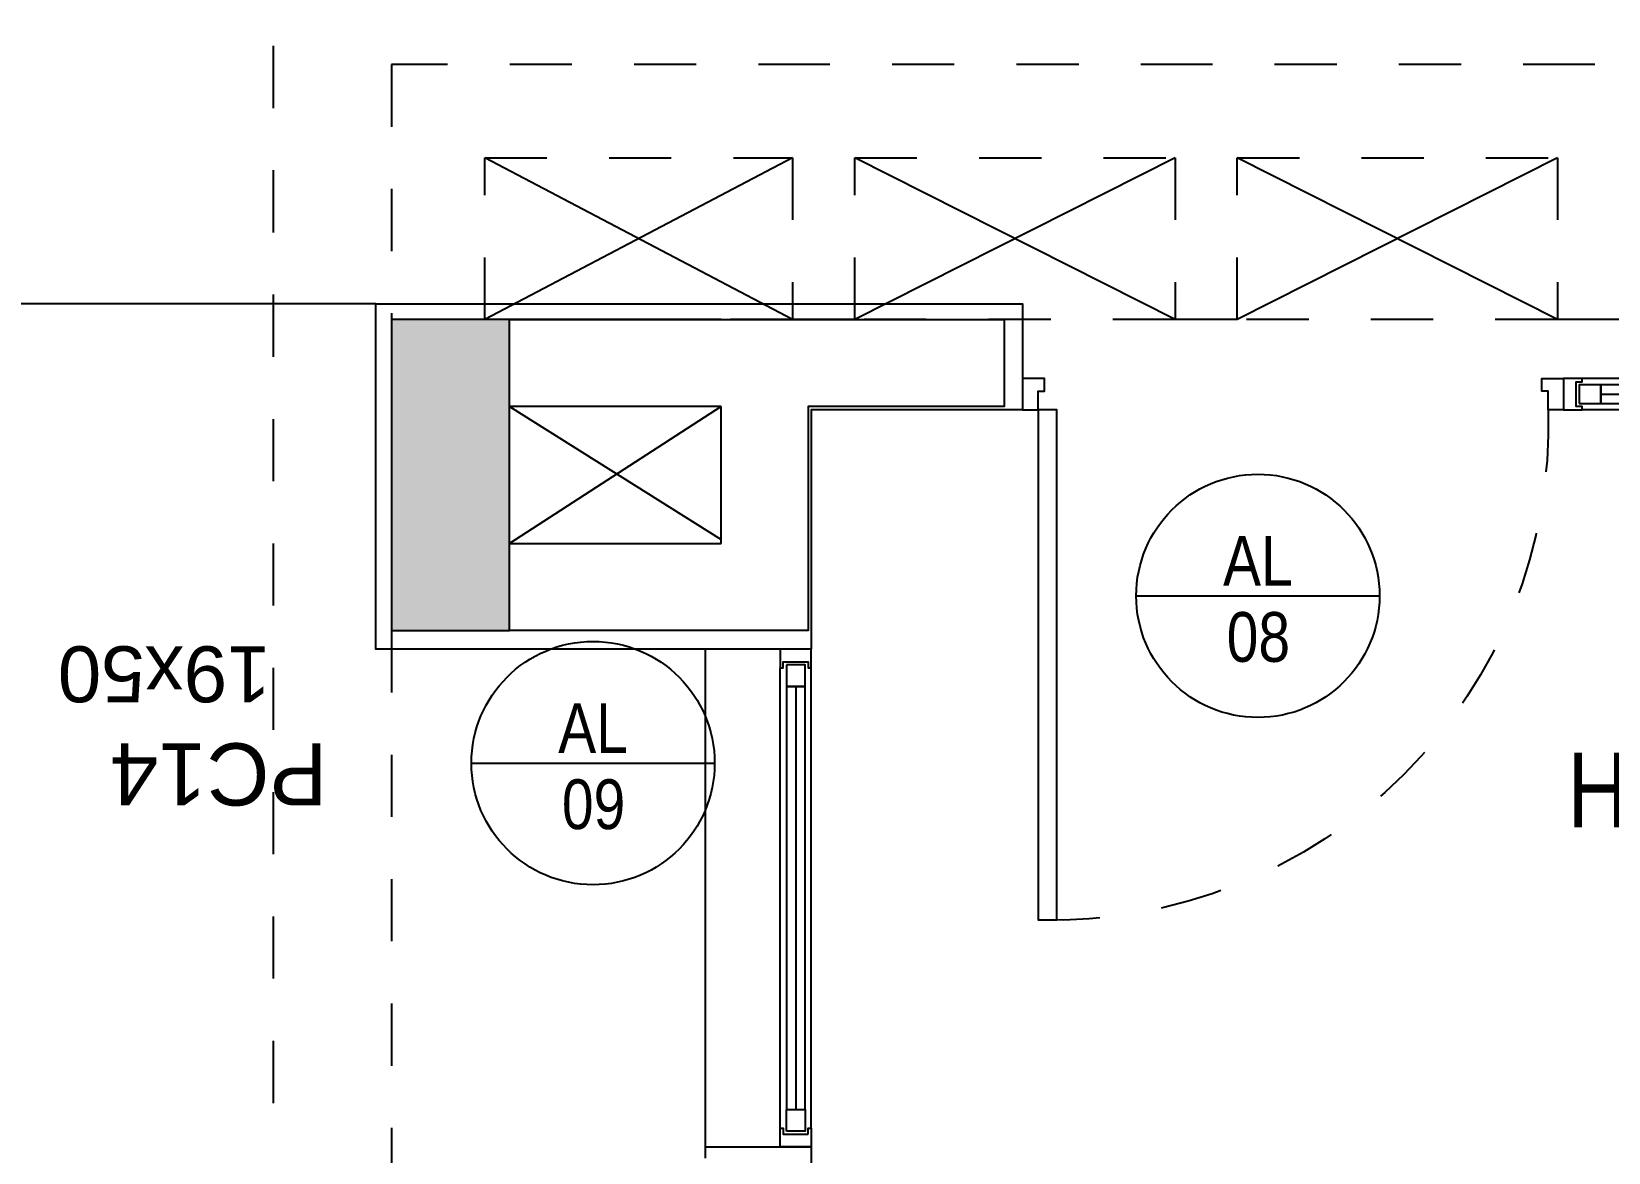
# Model space of a CAD drawing. Header units: metres. Extents: x -23 to 570, y -25 to 184.
# Drawn here: x 107.281 to 109.817, y 5.43 to 7.233 of the extents above; entities that cross this region are included whole.
import ezdxf
from ezdxf.enums import TextEntityAlignment as Align

# ---------------------------------------------------------------- set-up
doc = ezdxf.new("R2010")
doc.units = ezdxf.units.M
doc.header["$LTSCALE"] = 0.1
for name, pattern in [('DUPLEX SUPERIOR$0$DASHEDX2', [1.5, 1, -0.5]), ('DUPLEX SUPERIOR$0$ESTILO_TQS_0001', [1, 0.7, -0.3]), ('DUPLEX SUPERIOR$0$ESTILO_TQS_0004', [1.12, 0.5, -0.2, 0.01, -0.2, 0.01, -0.2])]:
    doc.linetypes.add(name, pattern=pattern)
for name, color, linetype in [('ARQ-SIM', 1, 'Continuous'), ('ARQ-TXT', 2, 'Continuous'), ('DUPLEX SUPERIOR$0$1', 232, 'DUPLEX SUPERIOR$0$DASHEDX2'), ('DUPLEX SUPERIOR$0$12', 232, 'Continuous'), ('DUPLEX SUPERIOR$0$205', 7, 'DUPLEX SUPERIOR$0$ESTILO_TQS_0004'), ('DUPLEX SUPERIOR$0$21', 232, 'Continuous'), ('DUPLEX SUPERIOR$0$210', 15, 'DUPLEX SUPERIOR$0$ESTILO_TQS_0001'), ('DUPLEX SUPERIOR$0$3', 2, 'Continuous'), ('DUPLEX SUPERIOR$0$4', 2, 'Continuous'), ('DUPLEX SUPERIOR$0$9', 232, 'Continuous'), ('DUPLEX SUPERIOR$0$ARQ-ALV ACAB', 4, 'Continuous'), ('DUPLEX SUPERIOR$0$ARQ-ALV OSSO', 5, 'Continuous'), ('DUPLEX SUPERIOR$0$ARQ-AUX', 7, 'Continuous'), ('DUPLEX SUPERIOR$0$ARQ-AUX1', 1, 'Continuous'), ('DUPLEX SUPERIOR$0$ARQ-CAX @ 1', 1, 'Continuous'), ('DUPLEX SUPERIOR$0$ARQ-MOB', 7, 'Continuous'), ('DUPLEX SUPERIOR$0$ARQ-PRJ', 7, 'DUPLEX SUPERIOR$0$DASHEDX2')]:
    doc.layers.add(name, color=color, linetype=linetype)
doc.styles.add('Adesa', font='ARIALN.TTF')
doc.styles.add('DUPLEX SUPERIOR$0$Standard', font='arial.ttf')
doc.styles.add('M50', font='ARIALN.TTF', dxfattribs={"height": 0.15})

# ---------------------------------------------------------------- blocks, each defined once
blk = doc.blocks.new('DUPLEX SUPERIOR$0$MOB_Jacuzzi-SPA J180 Quality')
h = blk.add_hatch()
h.set_pattern_fill('DOTS', color=251, scale=30, style=0)
h.set_pattern_definition([(4e-14, (-2e-12, 0), (0.9375, 1.875), [0, -1.875])])
h.paths.add_polyline_path([(333.01, -53.49), (278.51, -53.49), (278.51, -107.99, 0.414214)])
h.paths.add_polyline_path([(278.51, -53.49), (242.69, -53.49, -0.018763), (241.84, -80.26, 0.306451), (254.78, -102.55, 0.113107), (278.51, -107.99)])
h.paths.add_polyline_path([(333.01, -53.49, 0.414214), (278.51, 1.01), (278.51, -53.49)])
h.paths.add_polyline_path([(278.51, 1.01, 0.153802), (247.27, -8.83, 0.542604), (247.49, -15.54, -0.759815), (244.51, -26.28), (244.19, -26.28, 0.435355), (241.7, -28.96, -0.017198), (242.69, -53.49), (278.51, -53.49)])
h.paths.add_polyline_path([(766.01, -48.3), (1414.82, -48.3), (1414.82, 326.7), (766.01, 326.7)], flags=9)
blk = doc.blocks.new('DUPLEX SUPERIOR$0$layout dup sup tipo 2')
at = {"layer": 'DUPLEX SUPERIOR$0$ARQ-MOB'}
blk.add_lwpolyline([(-18.0014, -6.7949), (-15.3614, -6.7949)], dxfattribs=at)
at = {"layer": 'DUPLEX SUPERIOR$0$ARQ-MOB', "color": 251, "xscale": -0.01, "yscale": 0.01, "zscale": 0.01}
blk.add_blockref('DUPLEX SUPERIOR$0$MOB_Jacuzzi-SPA J180 Quality', (-13.6624, -4.7265), dxfattribs=at)
blk = doc.blocks.new('*U1066')
for points in [[(0, 0), (0, 0.8204), (0.03, 0.8204), (0.03, 0)], [(-0.025, 0), (0, 0), (0, -0.03), (0.01, -0.03), (0.01, -0.05), (-0.025, -0.05), (-0.025, 0)], [(0.845, 0), (0.82, 0), (0.82, -0.03), (0.81, -0.03), (0.81, -0.05), (0.845, -0.05), (0.845, 0)]]:
    blk.add_lwpolyline(points, close=True)
at = {"layer": 'DUPLEX SUPERIOR$0$ARQ-PRJ'}
blk.add_arc((0.0237, 0.0242), 0.7967, 358.2599, 91.7013, dxfattribs=at)
blk = doc.blocks.new('*U1090')
at = {"color": 0, "linetype": 'ByBlock', "ltscale": 0.5}
for points in [[(0.02, -0.045), (0.02, -0.045), (0.02, -0.045), (0.02, -0.045), (0.02, -0.045), (0.02, -0.045), (0.02, -0.045), (0.02, -0.045), (0.02, -0.045), (0.03, -0.045), (0.03, -0.05), (0, -0.05), (0, 0), (0.03, 0), (0.03, -0.005), (0.02, -0.005), (0.02, -0.045)], [(0.71, -0.045), (0.71, -0.045), (0.71, -0.045), (0.71, -0.045), (0.71, -0.045), (0.71, -0.045), (0.71, -0.045), (0.71, -0.045), (0.71, -0.045), (0.7, -0.045), (0.7, -0.05), (0.73, -0.05), (0.73, 0), (0.7, 0), (0.7, -0.005), (0.71, -0.005), (0.71, -0.045)], [(0.025, -0.01), (0.06, -0.01), (0.06, -0.04), (0.025, -0.04)], [(0.705, -0.01), (0.67, -0.01), (0.67, -0.04), (0.705, -0.04)]]:
    blk.add_lwpolyline(points, close=True, dxfattribs=at)
at = {"color": 8, "linetype": 'ByBlock', "ltscale": 0.5}
for points in [[(0.7, 0), (0.03, 0)], [(0.7, -0.05), (0.03, -0.05)]]:
    blk.add_lwpolyline(points, dxfattribs=at)
at = {"color": 7, "linetype": 'ByBlock', "ltscale": 0.5}
blk.add_lwpolyline([(0.67, -0.01), (0.67, -0.04), (0.06, -0.04), (0.06, -0.01)], close=True, dxfattribs=at)
blk.add_lwpolyline([(0.06, -0.025), (0.67, -0.025)], dxfattribs=at)
blk = doc.blocks.new('*U1067')
at = {"color": 0, "linetype": 'ByBlock', "ltscale": 0.5}
for points in [[(0.02, -0.045), (0.02, -0.045), (0.02, -0.045), (0.02, -0.045), (0.02, -0.045), (0.02, -0.045), (0.02, -0.045), (0.02, -0.045), (0.02, -0.045), (0.03, -0.045), (0.03, -0.05), (0, -0.05), (0, 0), (0.03, 0), (0.03, -0.005), (0.02, -0.005), (0.02, -0.045)], [(0.7799, -0.045), (0.7799, -0.045), (0.7799, -0.045), (0.7799, -0.045), (0.7799, -0.045), (0.7799, -0.045), (0.7799, -0.045), (0.7799, -0.045), (0.7799, -0.045), (0.7699, -0.045), (0.7699, -0.05), (0.7999, -0.05), (0.7999, 0), (0.7699, 0), (0.7699, -0.005), (0.7799, -0.005), (0.7799, -0.045)], [(0.025, -0.01), (0.06, -0.01), (0.06, -0.04), (0.025, -0.04)], [(0.7749, -0.01), (0.7399, -0.01), (0.7399, -0.04), (0.7749, -0.04)]]:
    blk.add_lwpolyline(points, close=True, dxfattribs=at)
at = {"color": 8, "linetype": 'ByBlock', "ltscale": 0.5}
for points in [[(0.7699, 0), (0.03, 0)], [(0.7699, -0.05), (0.03, -0.05)]]:
    blk.add_lwpolyline(points, dxfattribs=at)
at = {"color": 7, "linetype": 'ByBlock', "ltscale": 0.5}
blk.add_lwpolyline([(0.7399, -0.01), (0.7399, -0.04), (0.06, -0.04), (0.06, -0.01)], close=True, dxfattribs=at)
blk.add_lwpolyline([(0.06, -0.025), (0.7399, -0.025)], dxfattribs=at)
blk = doc.blocks.new('DUPLEX SUPERIOR$0$planta duplex superior tipo 3')
at = {"layer": 'DUPLEX SUPERIOR$0$ARQ-ALV ACAB'}
for points in [[(-2.56, -2.5764), (-3.6, -2.5764), (-3.6, -2.7464), (-3.26, -2.7464), (-3.26, -3.1318), (-2.56, -3.1318), (-2.56, -2.5764)], [(-3.09, -3.95), (-3.09, -3.9318), (-3.26, -3.9318), (-3.26, -3.9616), (-3.8, -3.9614), (-3.8, -4.0614), (-3.26, -4.0616), (-3.26, -5.2764), (-4.52, -5.2762), (-4.52, -4.0614), (-4.47, -4.0614), (-4.47, -3.9614), (-4.525, -3.9614), (-4.655, -3.9613), (-4.655, -5.2797), (-7.2101, -5.2764), (-7.2101, -3.8464), (-5.675, -3.8464)]]:
    blk.add_lwpolyline(points, dxfattribs=at)
at = {"layer": 'DUPLEX SUPERIOR$0$ARQ-ALV OSSO'}
for points in [[(-2.775, -2.6014), (-3.115, -2.6014), (-3.57, -2.6014), (-3.57, -2.7414), (-3.255, -2.7414), (-3.255, -3.1014), (-2.775, -3.1013)], [(-3.115, -2.6013), (-2.775, -2.6013)], [(-3.115, -2.7516), (-3.115, -2.7414)], [(-3.115, -2.7414), (-2.775, -2.7414)], [(-3.115, -2.9614), (-3.115, -2.7514)], [(-2.775, -2.9614), (-3.115, -2.9614)]]:
    blk.add_lwpolyline(points, dxfattribs=at)
at = {"layer": 'DUPLEX SUPERIOR$0$ARQ-AUX', "elevation": 0}
blk.add_lwpolyline([(-3.0901, -3.9318), (-3.09, -3.1318)], dxfattribs=at)
at = {"layer": 'DUPLEX SUPERIOR$0$ARQ-AUX1'}
for points in [[(-3.115, -2.7414), (-2.775, -2.9614)], [(-2.775, -2.7414), (-3.115, -2.9554)]]:
    blk.add_lwpolyline(points, dxfattribs=at)
at = {"layer": 'DUPLEX SUPERIOR$0$ARQ-CAX @ 1'}
for name, p, rotation in [('*U1090', (-4.47, -2.7464, 0), 180), ('*U1066', (-3.625, -2.7464, 0), 180), ('*U1067', (-3.21, -3.1318), 270)]:
    blk.add_blockref(name, p, dxfattribs=dict(at, rotation=rotation))
blk = doc.blocks.new('DUPLEX SUPERIOR$0$EST-LO-012-BAR-R00')
at = {"layer": 'DUPLEX SUPERIOR$0$3'}
h = blk.add_hatch(color=8, dxfattribs=at)
h.dxf.hatch_style = 1
h.paths.add_polyline_path([(12.990166, -733.007865), (-0.004452, -733.007865), (-0.004452, -859.007865), (12.990166, -859.007865)], flags=16)
h.paths.add_polyline_path([(12.990166, -474.009684), (-0.004452, -474.009684), (-0.004452, -600.009684), (12.990166, -600.009684)], flags=16)
h.paths.add_polyline_path([(12.990166, -41.006716), (0, -41.006716), (0, -167.006716), (12.990166, -167.006716)], flags=16)
h.paths.add_polyline_path([(-77.500305, 296.001179), (-239.500305, 296.001179), (-239.500305, 282.997389), (-77.500305, 282.997389)], flags=16)
h.paths.add_polyline_path([(1027.995156, -74.001904), (1014.985014, -74.001904), (1014.985014, -183.00198), (1012.995156, -183.00198), (1012.995156, -196.001904), (1027.995156, -196.001904)], flags=17)
h.paths.add_polyline_path([(-1534.999687, -396.002061), (-1547.999687, -396.002061), (-1547.999687, -566.99002), (-1534.999687, -566.99002), (-1534.999687, -458.002855), (-1532.999904, -458.002855), (-1532.999904, -445.003037), (-1534.999687, -445.003037)], flags=17)
h.paths.add_polyline_path([(-1547.999687, -245.000884), (-1547.999687, -74.000884), (-1534.999687, -74.000884), (-1534.999687, -183.000531), (-1532.999687, -183.000531), (-1532.999687, -196.000349), (-1534.999687, -196.000349), (-1534.999687, -245.000884)])
h.paths.add_polyline_path([(1027.995404, -566.99002), (1014.995404, -566.99002), (1014.995404, -458.001482), (1012.995404, -458.001482), (1012.995404, -444.99002), (1027.995404, -444.99002)])
h.paths.add_polyline_path([(-251.979379, -937.001358), (-251.979379, -924.001358), (-232.004486, -924.000659), (-232.004486, -855.000659), (-213.004486, -855.000659), (-213.004486, -924.000659), (-0.004452, -924.001358), (-0.004452, -415.003177), (-213.011238, -415.003177), (-213.011238, -482.000175), (-232.011238, -482.000175), (-232.011238, -396.003177), (280.995777, -396.003177), (280.995777, -409.003386), (12.995548, -409.003386), (12.995548, -937.001358)])
h.paths.add_polyline_path([(-517.003335, -245.000006), (-517.003335, 296.001179), (12.994618, 296.001179), (12.994618, -232.000209), (280.995777, -232.000209), (280.995777, -245), (0, -245), (0, 0), (-249.000312, 0), (-249.000312, 12.998784), (-0.000305, 12.998784), (-0.000305, 282.997389), (-504.003335, 282.997389), (-504.003335, -245.000006)])
h.paths.add_polyline_path([(-801.000061, -408.999165), (-520.003335, -408.999165), (-520.003335, -395.999165), (-801.000061, -395.999165)], flags=17)
h.paths.add_polyline_path([(719.496112, -409.003033), (719.496112, -396.003386), (459.996043, -396.003386), (459.996043, -541.004109), (472.996043, -541.004109), (472.996043, -409.003033)], flags=17)
h.paths.add_polyline_path([(719.496112, -232.000353), (472.996043, -232.000353), (472.996043, -99.999277), (459.996043, -99.999277), (459.996043, -245), (719.496112, -245)], flags=17)
h.paths.add_polyline_path([(-993.00031, -541.004109), (-980.00031, -541.004109), (-980.00031, -396.003386), (-1239.500379, -396.003386), (-1239.500379, -409.003386), (-993.00031, -409.003386)], flags=17)
h.paths.add_polyline_path([(-993.00031, -99.999277), (-993.00031, -232), (-1239.500379, -232), (-1239.500379, -245), (-980.00031, -245), (-980.00031, -99.999277)], flags=17)
h.paths.add_polyline_path([(-801.000061, -245), (-520.003335, -245), (-520.003335, -232), (-801.000061, -232)], flags=17)
h.paths.add_polyline_path([(-517.003335, -937.002217), (-352.982201, -937.002217), (-352.982201, -924.002217), (-504.003335, -924.002217), (-504.003335, -395.999165), (-517.003335, -395.999165)])
h.paths.add_polyline_path([(574.479516, -14.002855), (593.479516, -14.002855), (593.479516, 35.997145), (574.479516, 35.997145)])
h.paths.add_polyline_path([(574.479516, -677.000531), (593.479516, -677.000531), (593.479516, -627.000531), (574.479516, -627.000531)])
h.paths.add_polyline_path([(-1113.500883, -677.000531), (-1094.500883, -677.000531), (-1094.500883, -627.000531), (-1113.500883, -627.000531)])
h.paths.add_polyline_path([(-1113.500883, -14.002855), (-1094.500883, -14.002855), (-1094.500883, 35.997145), (-1113.500883, 35.997145)])
h.paths.add_polyline_path([(265.995777, -677.000531), (284.995777, -677.000531), (284.995777, -627.000531), (265.995777, -627.000531)])
h.paths.add_polyline_path([(265.995777, -14.002855), (284.995777, -14.002855), (284.995777, 35.997145), (265.995777, 35.997145)])
h.paths.add_polyline_path([(-805.000061, -677.000531), (-786.000061, -677.000531), (-786.000061, -627.000531), (-805.000061, -627.000531)])
h.paths.add_polyline_path([(-805.000061, -14.002855), (-786.000061, -14.002855), (-786.000061, 35.997145), (-805.000061, 35.997145)])
edge = h.paths.add_edge_path()
edge.add_line((-1547.999687, -566.99002), (-1547.999687, -396.002061))
edge.add_line((-1547.999687, -396.002061), (-1534.999687, -396.002061))
edge.add_line((-1534.999687, -396.002061), (-1534.999687, -445.003037))
edge.add_line((-1534.999687, -445.003037), (-1532.999904, -445.003037))
edge.add_line((-1532.999904, -445.003037), (-1532.999904, -458.002855))
edge.add_line((-1532.999904, -458.002855), (-1534.999687, -458.002855))
edge.add_line((-1534.999687, -458.002855), (-1534.999687, -566.99002))
edge.add_line((-1534.999687, -566.99002), (-1547.999904, -566.99002))
edge.add_line((1027.989198, -196.001904), (1012.995156, -196.001904))
edge.add_line((1012.995156, -196.001904), (1012.995156, -183.00198))
edge.add_line((1012.995156, -183.00198), (1014.985014, -183.00198))
edge.add_line((1014.985014, -183.00198), (1014.985014, -74.001904))
edge.add_line((1014.985014, -74.001904), (1027.995156, -74.001904))
edge.add_line((1027.995156, -74.001904), (1027.995156, -196.001904))
h.paths.add_polyline_path([(-1.560017, -178.478832), (-1.560017, -104.425285), (-24.535801, -104.425285), (-24.535801, -178.478832)], flags=25)
at = {"layer": 'DUPLEX SUPERIOR$0$4'}
h = blk.add_hatch(color=8, dxfattribs=at)
h.dxf.hatch_style = 1
h.paths.add_polyline_path([(-1094.500883, 35.997145), (-1113.500883, 35.997145), (-1113.500883, -14.002855), (-1094.500883, -14.002855)])
h.paths.add_polyline_path([(-786.000061, 35.997145), (-805.000061, 35.997145), (-805.000061, -14.002855), (-786.000061, -14.002855)])
h.paths.add_polyline_path([(-980.00031, -99.999277), (-993.00031, -99.999277), (-993.00031, -232), (-1239.500379, -232), (-1239.500379, -245), (-980.00031, -245)])
h.paths.add_polyline_path([(-980.00031, -396.003386), (-1239.500379, -396.003386), (-1239.500379, -409.003386), (-993.00031, -409.003386), (-993.00031, -541.004109), (-980.00031, -541.004109)])
h.paths.add_polyline_path([(-1534.999687, -396.002061), (-1547.999687, -396.002061), (-1547.999687, -566.99002), (-1534.999687, -566.99002), (-1534.999687, -458.002855), (-1532.999904, -458.002855), (-1532.999904, -445.003037), (-1534.999687, -445.003037)])
h.paths.add_polyline_path([(-2548.999343, 77.001566), (-2561.999343, 77.001566), (-2561.999343, -195.998214), (-2399.510997, -195.998214), (-2399.510997, -182.998214), (-2548.999343, -182.998214)], flags=17)
h.paths.add_polyline_path([(-2548.999822, -458.004942), (-2399.510997, -458.004942), (-2399.510997, -445.004942), (-2561.999822, -445.004942), (-2561.999822, -718.004952), (-2548.999822, -718.004952)], flags=17)
h.paths.add_polyline_path([(280.995777, -409.003386), (459.996043, -409.003386), (459.996043, -396.003386), (280.995777, -396.003386)])
h.paths.add_polyline_path([(1014.995404, -718.004952), (1027.995404, -718.004952), (1027.995404, -566.99002), (1014.995404, -566.99002)])
h.paths.add_polyline_path([(865.506331, -458.001482), (1012.995404, -458.001482), (1012.995404, -444.99002), (865.506331, -444.99002)])
h.paths.add_polyline_path([(865.506331, -196.001904), (1012.995156, -196.001904), (1012.995156, -183.00198), (865.506331, -183.00198)])
h.paths.add_polyline_path([(1014.995156, -74.001904), (1027.995156, -74.001904), (1027.995156, 77.000887), (1014.995156, 77.000887)])
h.paths.add_polyline_path([(280.995777, -245), (459.996043, -245), (459.996043, -232.000209), (280.995777, -232.000209)])
h.paths.add_polyline_path([(-57.501936, -245), (0, -245), (0, -225.996934), (-57.501936, -225.996934)])
h.paths.add_polyline_path([(-980.00031, -245), (-801.000061, -245), (-801.000061, -232), (-980.00031, -232)])
h.paths.add_polyline_path([(-980.00031, -409.003177), (-801.000061, -409.003177), (-801.000061, -395.999165), (-980.00031, -395.999165)])
h.paths.add_polyline_path([(-1547.999687, -74.000884), (-1534.999687, -74.000884), (-1534.999687, 77.000932), (-1547.999687, 77.000932)])
h.paths.add_polyline_path([(-1532.999687, -196.000349), (-1385.510847, -196.000349), (-1385.510847, -183.000531), (-1532.999687, -183.000531)])
h.paths.add_polyline_path([(-1547.999904, -718.004976), (-1534.999687, -718.004976), (-1534.999687, -566.99002), (-1547.999904, -566.99002)])
h.paths.add_polyline_path([(-1532.999904, -458.002855), (-1385.510832, -458.002855), (-1385.510832, -445.003037), (-1532.999904, -445.003037)])
h.paths.add_polyline_path([(-1548.000663, -396.002061), (-2253.500545, -396.002061), (-2253.500545, -409.001685), (-2008.001965, -409.001685), (-2008.001965, -540.996579), (-1995.001777, -540.996579), (-1995.001777, -409.00183), (-1548.000663, -409.00183)])
h.paths.add_polyline_path([(1245.999783, -327.001694), (1689.007686, -327.001694), (1689.007686, -314.001694), (1245.999783, -314.001694)])
h.paths.add_polyline_path([(-249.004459, -245.001553), (-236.004459, -245.001553), (-236.004459, -0.001553), (-249.004459, -0.001553)])
h.paths.add_polyline_path([(-1548.000446, -245.001325), (-1548.000446, -232.001024), (-1995.001965, -232.001024), (-1995.001965, -100.000624), (-2008.001965, -100.000624), (-2008.001965, -232.001325), (-2253.500545, -232.001325), (-2253.500545, -245.001325)])
h.paths.add_polyline_path([(-3223.007243, -327.001694), (-2779.99934, -327.001694), (-2779.99934, -314.001694), (-3223.007243, -314.001694)])
h.paths.add_polyline_path([(1015.01125, -327.001694), (1155.51125, -327.001694), (1155.51125, -314.001694), (1015.01125, -314.001694)])
h.paths.add_polyline_path([(-2689.510807, -327.001694), (-2549.010807, -327.001694), (-2549.010807, -314.001694), (-2689.510807, -314.001694)])
h.paths.add_polyline_path([(-3223.007243, -72.001699), (-3208.007243, -72.001699), (-3208.007243, -42.001699), (-3223.007243, -42.001699)])
h.paths.add_polyline_path([(-2962.007243, -72.001699), (-2947.007243, -72.001699), (-2947.007243, -42.001699), (-2962.007243, -42.001699)])
h.paths.add_polyline_path([(1413.007686, -72.001699), (1428.007686, -72.001699), (1428.007686, -42.001699), (1413.007686, -42.001699)])
h.paths.add_polyline_path([(1674.007686, -72.001699), (1689.007686, -72.001699), (1689.007686, -42.001699), (1674.007686, -42.001699)])
h.paths.add_polyline_path([(-3223.007243, -599.001687), (-3208.007243, -599.001687), (-3208.007243, -569.001687), (-3223.007243, -569.001687)])
h.paths.add_polyline_path([(-2962.007243, -599.001687), (-2947.007243, -599.001687), (-2947.007243, -569.001687), (-2962.007243, -569.001687)])
h.paths.add_polyline_path([(1413.007686, -599.001687), (1428.007686, -599.001687), (1428.007686, -569.001687), (1413.007686, -569.001687)])
h.paths.add_polyline_path([(1674.007686, -599.001687), (1689.007686, -599.001687), (1689.007686, -569.001687), (1674.007686, -569.001687)])
edge = h.paths.add_edge_path()
edge.add_line((-2399.510997, -445.004942), (-2561.999822, -445.004942))
edge.add_line((-2561.999822, -445.004942), (-2561.999822, -718.004952))
edge.add_line((-2561.999822, -718.004952), (-2548.999822, -718.004952))
edge.add_line((-2548.999822, -718.004952), (-2548.999822, -458.004942))
edge.add_line((-2548.999822, -458.004942), (-2399.510997, -458.004942))
edge.add_line((-2399.510997, -458.004942), (-2399.510997, -445.005172))
edge.add_line((-2561.999343, 77.001566), (-2561.999343, -195.998214))
edge.add_line((-2561.999343, -195.998214), (-2399.510997, -195.998214))
edge.add_line((-2399.510997, -195.998214), (-2399.510997, -182.998214))
edge.add_line((-2399.510997, -182.998214), (-2548.999343, -182.998214))
edge.add_line((-2548.999343, -182.998214), (-2548.999343, 77.001566))
edge.add_line((-2548.999343, 77.001566), (-2561.999822, 77.001566))
h.paths.add_polyline_path([(-1109.165788, -62.830897), (-1109.165788, -3.910365), (-1132.141572, -3.910365), (-1132.141572, -62.830897)], flags=9)
at = {"layer": 'DUPLEX SUPERIOR$0$1'}
for points in [[(-786.000061, -627.000531), (-786.000061, -409.003177)], [(-973.507594, -676.999721), (-922.007382, -676.999721)], [(-973.507594, -703.004952), (-973.507594, -676.999721)], [(-922.007382, -676.999721), (-922.007382, -703.004952)], [(-912.007382, -703.004952), (-912.007382, -676.999721)], [(-912.007382, -676.999721), (-860.507171, -676.999721)], [(-860.507171, -676.999721), (-860.507171, -703.004952)], [(-850.507171, -703.004952), (-850.507171, -676.999721)], [(-850.507171, -676.999721), (-805.000061, -676.999721)], [(-801.000061, -677.000531), (-801.000061, -703.004952)], [(-786.000061, -718.004952), (-786.000061, -677.000531)], [(-922.007382, -703.004952), (-973.507594, -703.004952)], [(-860.507171, -703.004952), (-912.007382, -703.004952)], [(-801.000061, -703.004952), (-850.507171, -703.004952)], [(-1039.507805, -718.004952), (-978.007594, -718.004952)], [(-978.007594, -718.004952), (-916.507382, -718.004952)], [(-916.507382, -718.004952), (-855.007171, -718.004952)], [(-855.007171, -718.004952), (-786.000061, -718.004952)]]:
    blk.add_lwpolyline(points, dxfattribs=at)
at = {"layer": 'DUPLEX SUPERIOR$0$205'}
blk.add_line((-766.999778, 509.000013), (-766.999778, -1233.206862), dxfattribs=at)
at = {"layer": 'DUPLEX SUPERIOR$0$21'}
for p, q in [((-973.507594, -703.004952), (-922.007382, -676.999721)), ((-973.507594, -676.999721), (-922.007382, -703.004952)), ((-912.007382, -703.004952), (-860.507171, -676.999721)), ((-912.007382, -676.999721), (-860.507171, -703.004952)), ((-850.507171, -703.004952), (-801.000061, -676.999721)), ((-850.507171, -676.999721), (-801.000061, -703.004952))]:
    blk.add_line(p, q, dxfattribs=at)
at = {"layer": 'DUPLEX SUPERIOR$0$210'}
for p, q in [((-983.507594, -676.999721), (-973.507594, -676.999721)), ((-922.007382, -676.999721), (-912.007382, -676.999721)), ((-860.507171, -676.999721), (-850.507171, -676.999721))]:
    blk.add_line(p, q, dxfattribs=at)
at = {"layer": 'DUPLEX SUPERIOR$0$3', "linetype": 'Continuous'}
blk.add_lwpolyline([(-805.000061, -677.000531), (-786.000061, -677.000531), (-786.000061, -627.000531), (-805.000061, -627.000531), (-805.000061, -677.000531)], dxfattribs=at)
at = {"layer": 'DUPLEX SUPERIOR$0$12', "linetype": 'Continuous', "style": 'DUPLEX SUPERIOR$0$Standard'}
blk.add_text('19x50', height=9, dxfattribs=at).set_placement((-766.585923, -624.449902))
at = {"layer": 'DUPLEX SUPERIOR$0$9', "linetype": 'Continuous', "style": 'DUPLEX SUPERIOR$0$Standard'}
blk.add_text('PC14', height=10, dxfattribs=at).set_placement((-775.696734, -608.847407))
blk = doc.blocks.new('DUPLEX SUPERIOR')
at = {"linetype": 'Continuous', "xscale": 0.01, "yscale": 0.01, "zscale": 0.01}
blk.add_blockref('DUPLEX SUPERIOR$0$EST-LO-012-BAR-R00', (0, 0), dxfattribs=at)
at = {"layer": 'DUPLEX SUPERIOR$0$ARQ-ALV ACAB', "xscale": -1, "rotation": 180}
blk.add_blockref('DUPLEX SUPERIOR$0$planta duplex superior tipo 3', (-5.275, -9.3714, 0), dxfattribs=at)
at = {"layer": 'DUPLEX SUPERIOR$0$ARQ-MOB'}
blk.add_blockref('DUPLEX SUPERIOR$0$layout dup sup tipo 2', (10.1664, -0.0001, 0), dxfattribs=at)
blk = doc.blocks.new('TIPO COTA$0$Chamada_planta')
at = {"layer": 'ARQ-SIM'}
blk.add_line((-1.304, 0), (1.304, 0), dxfattribs=at)
blk.add_circle((0, 0), 1.304, dxfattribs=at)
at = {"layer": 'ARQ-SIM', "color": 2, "style": 'Adesa'}
for tag, p in [('NUMERO', (0, 0.234)), ('C.D.', (0, -0.272))]:
    blk.add_attdef(tag, text='', height=0.5, dxfattribs=at).set_placement(p, align=Align.MIDDLE_CENTER)

msp = doc.modelspace()

# ---------------------------------------------------------------- block references
at = {"rotation": 180}
msp.add_blockref('DUPLEX SUPERIOR', (100, 0), dxfattribs=at)

# ---------------------------------------------------------------- next in the draw order: block references
at = {"layer": 'ARQ-SIM'}
ref = msp.add_blockref('TIPO COTA$0$Chamada_planta', (109.2533, 6.3256), dxfattribs=dict(at, xscale=0.15, yscale=0.15, zscale=0.15))
ref.add_attrib('NUMERO', 'AL', dxfattribs={"color": 2, "height": 0.08, "style": 'Adesa'}).set_placement((109.2533, 6.3819), align=Align.MIDDLE_CENTER)
ref.add_attrib('C.D.', '08', dxfattribs={"color": 2, "height": 0.08, "style": 'Adesa'}).set_placement((109.2541, 6.2595), align=Align.MIDDLE_CENTER)
ref = msp.add_blockref('TIPO COTA$0$Chamada_planta', (108.1841, 6.0566), dxfattribs=dict(at, xscale=0.15, yscale=0.15, zscale=0.15))
ref.add_attrib('NUMERO', 'AL', dxfattribs={"color": 2, "height": 0.08, "style": 'Adesa'}).set_placement((108.1841, 6.1129), align=Align.MIDDLE_CENTER)
ref.add_attrib('C.D.', '09', dxfattribs={"color": 2, "height": 0.08, "style": 'Adesa'}).set_placement((108.185, 5.9905), align=Align.MIDDLE_CENTER)

# ---------------------------------------------------------------- next in the draw order: texts
at = {"layer": 'ARQ-TXT', "style": 'M50'}
msp.add_text('HALL', height=0.12, dxfattribs=at).set_placement((109.9225, 6.0135, 0.0226), align=Align.MIDDLE)

doc.saveas('drawing.dxf')
